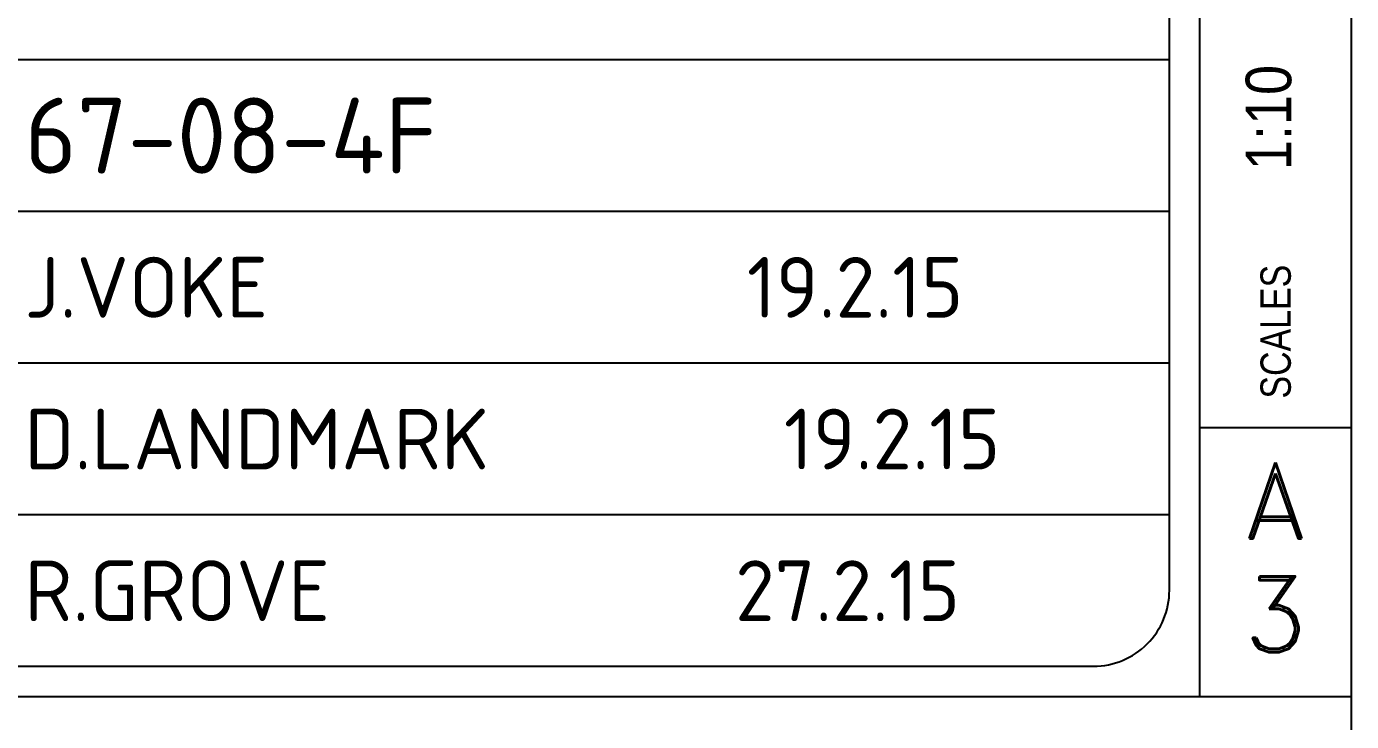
# Model space of a CAD drawing. Extents: x 0 to 420, y 0 to 297.
# Drawn here: x 371.84 to 415.5, y 36.18 to 59.08 of the extents above; entities that cross this region are included whole.
import ezdxf
from ezdxf.enums import TextEntityAlignment as Align

# ---------------------------------------------------------------- set-up
doc = ezdxf.new("R2010")
doc.units = 0
doc.header["$LTSCALE"] = 0.25
doc.layers.get('0').update_dxf_attribs({"linetype": 'CONTINUOUS'})
for name, color, linetype in [('L18', 4, 'CONTINUOUS'), ('L35', 3, 'CONTINUOUS'), ('TBLK18', 4, 'CONTINUOUS'), ('TBLK25', 1, 'CONTINUOUS'), ('TBLK35', 3, 'CONTINUOUS'), ('TBLK50', 7, 'CONTINUOUS')]:
    doc.layers.add(name, color=color, linetype=linetype)
doc.styles.add('HELV', font='helvs.shx')
doc.styles.add('HELVL', font='HELVL.shx', dxfattribs={"height": 2.015})
doc.styles.add('ISO', font='iso3098b.shx')
doc.styles.add('ROMAND', font='romand')

# ---------------------------------------------------------------- blocks, each defined once
blk = doc.blocks.new('sca10_3')
at = {"layer": 'L18', "style": 'HELV', "width": 0.85}
blk.add_text('1:10', height=1.5, rotation=90, dxfattribs=at).set_placement((-1.986, 11.949), align=Align.RIGHT)
blk = doc.blocks.new('A3BBLK')
at = {"layer": 'TBLK50'}
blk.add_line((415.5, 4.5), (415.5, 292.5), dxfattribs=at)
blk = doc.blocks.new('a3_in_vtblk')
at = {"layer": 'TBLK35'}
for p, q in [((410.5, 37), (410.5, 292.5)), ((353.5, 58), (409.5, 58)), ((353.5, 53), (409.5, 53)), ((353.5, 48), (409.5, 48)), ((410.5, 45.868), (415.5, 45.868)), ((353.5, 43), (409.5, 43)), ((352.5, 37), (415.5, 37))]:
    blk.add_line(p, q, dxfattribs=at)
at = {"layer": 'TBLK50'}
blk.add_lwpolyline([(409.5, 40.5), (409.5, 79.341, 0.414214), (407, 81.841), (356, 81.841, 0.414214), (353.5, 79.341), (353.5, 40.5, 0.414214), (356, 38), (407, 38, 0.414214)], format="xyb", close=True, dxfattribs=at)
blk.add_blockref('A3BBLK', (0, 0))
at = {"layer": 'TBLK18', "style": 'HELVL', "width": 0.8}
blk.add_text('SCALES', height=1, rotation=90, dxfattribs=at).set_placement((413.5, 46.821))
at = {"layer": 'TBLK18', "style": 'ISO'}
for tag, p, height in [('GROUND_SURVEY_STD.', (381.875, 126.105), 1.8), ('SURVEY_CAPTURE_DATE', (381.945, 122.605), 1.8), ('MAPPING_SURVEY_STD.', (381.945, 119.105), 1.8), ('MAPPING_CAPTURE_DATE', (381.945, 115.605), 1.8), ('PROJECT_ZONE', (381.945, 112.105), 1.8), ('HEIGHT_DATUM', (381.945, 108.605), 1.8), ('CLIENT_STREET_NAME', (355.514, 86.941), 1.5), ('CLIENT_SUBURB_POSTCODE', (388.488, 86.941), 1.5), ('CLIENT_TELEPHONE_NO.', (368.306, 84.677), 1.5), ('CLIENT_FAX_NO.', (393.555, 84.677), 1.5), ('STREET_NAME', (355.514, 62.1), 1.5), ('SUBURB_POSTCODE', (388.488, 62.1), 1.5), ('TELEPHONE_NO.', (368.306, 59.836), 1.5), ('FAX_NO.', (393.555, 59.836), 1.5)]:
    blk.add_attdef(tag, p, '', height=height, dxfattribs=at)
for tag, p in [('CLIENT_MR_DIRECTORATE', (381.5, 92.96)), ('MR_DIRECTORATE', (381.5, 68.119))]:
    blk.add_attdef(tag, text='', height=1.5, dxfattribs=at).set_placement(p, align=Align.CENTER)
at = {"layer": 'TBLK25', "style": 'ISO'}
for tag, height, p in [('CLIENT_MR__BRANCH', 2, (381.5, 90.04)), ('MR_BRANCH', 2, (381.5, 65.199)), ('ROAD_SECTION', 1.75, (384.5, 29.162)), ('SLK', 1.75, (384.5, 26.108)), ('CHAINAGE', 1.75, (384.5, 19.205))]:
    blk.add_attdef(tag, text='', height=height, dxfattribs=at).set_placement(p, align=Align.CENTER)
for tag, p, height in [('FILE_NUMBER', (371.773, 54.237), 2.5), ('DESIGNED_/_DRAWN', (371.773, 49.487), 2), ('VERIFIED', (371.773, 44.487), 2), ('APPROVED', (371.773, 39.487), 2), ('LOCAL_AUTHORITY', (370.48, 16.733), 1.25)]:
    blk.add_attdef(tag, p, '', height=height, dxfattribs=at)
at = {"layer": 'TBLK35', "style": 'ROMAND'}
for s, p in [('A', (413, 42.209)), ('3', (413, 38.458))]:
    blk.add_text(s, height=2.5, dxfattribs=at).set_placement(p, align=Align.CENTER)
at = {"layer": 'TBLK35', "style": 'ISO', "width": 0.9}
for tag, p in [('ROAD_PROJECT&NUMBER', (384.5, 32.231)), ('DRAWING_DESCRIPTION', (384.5, 22.288))]:
    blk.add_attdef(tag, text='', height=2.5, dxfattribs=at).set_placement(p, align=Align.CENTER)
at = {"layer": 'TBLK50', "style": 'ISO'}
blk.add_attdef('MRWA_DRG_NUMBER', (356.288, 6.085), '', height=5, dxfattribs=at)

msp = doc.modelspace()

# ---------------------------------------------------------------- block references
at = {"color": 1}
ref = msp.add_blockref('a3_in_vtblk', (0, 0), dxfattribs=at)
ref.add_attrib('VERIFIED', 'D.LANDMARK        19.2.15', (371.773437, 44.486549), dxfattribs={"layer": 'TBLK25', "height": 2, "style": 'ISO'})
ref.add_attrib('APPROVED', 'R.GROVE           27.2.15', (371.773437, 39.486549), dxfattribs={"layer": 'TBLK25', "height": 2, "style": 'ISO'})
ref.add_attrib('FILE_NUMBER', '67-08-4F', (371.773437, 54.236549), dxfattribs={"layer": 'TBLK25', "height": 2.5, "style": 'ISO'})
ref.add_attrib('DESIGNED_/_DRAWN', 'J.VOKE             19.2.15', (371.773437, 49.486549), dxfattribs={"layer": 'TBLK25', "height": 2, "style": 'ISO'})
at = {"layer": 'L35'}
msp.add_blockref('sca10_3', (415.5, 45.868453), dxfattribs=at)

doc.saveas('drawing.dxf')
